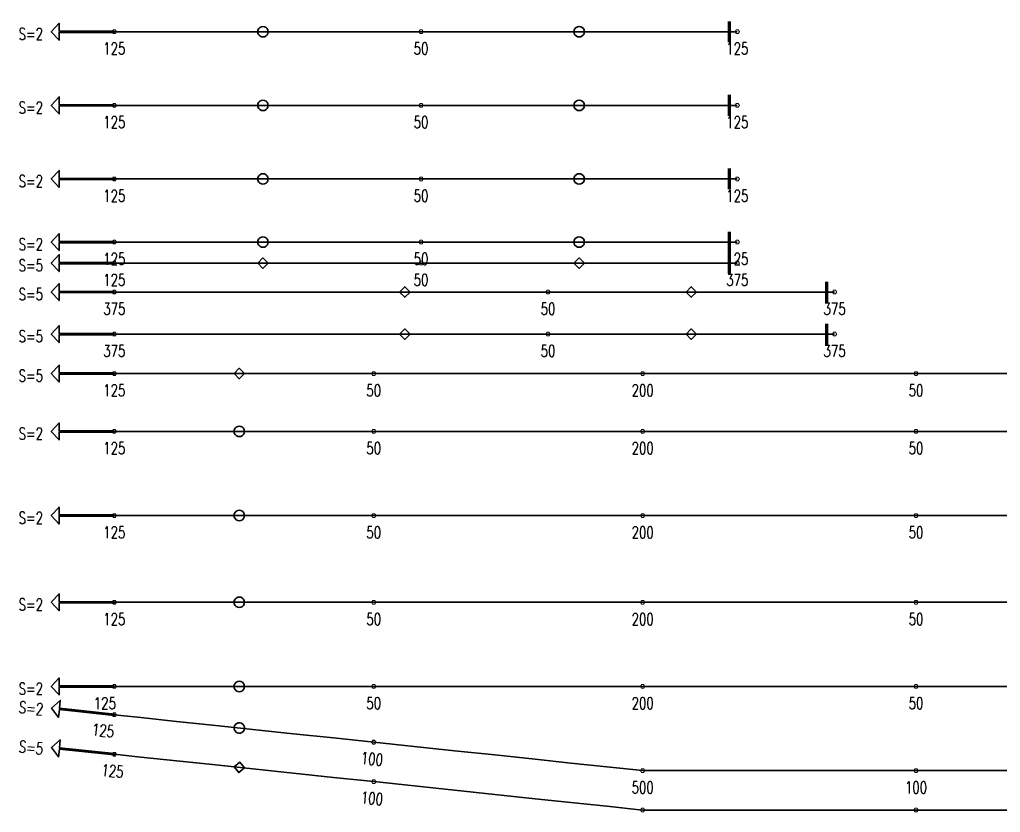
# Model space of a CAD drawing. Header units: millimetres. Extents: x 118516 to 587758, y -25561 to 50684.
# Drawn here: x 380799 to 399454, y 8855 to 23930 of the extents above; entities that cross this region are included whole.
import ezdxf

# ---------------------------------------------------------------- set-up
doc = ezdxf.new("R2010")
doc.units = ezdxf.units.MM
doc.layers.add('Current plane_Column', color=7, linetype='Continuous', true_color=0x4b00ff)
doc.layers.add('NDC_S-TENDON', color=6, linetype='Continuous', lineweight=35)
doc.layers.add('NDC_S_ANNO', color=7, linetype='Continuous', lineweight=20)
doc.styles.add('NDC_ANNO', font='', dxfattribs={"width": 0.8})
doc.styles.get('NDC_ANNO').set_extended_font_data('Dotum')

# ---------------------------------------------------------------- blocks, each defined once
blk = doc.blocks.new('HTB TDX')
at = {"layer": 'NDC_S-TENDON', "linetype": 'Continuous'}
for points, elevation in [([(11700, 14000, 60, 60, 0), (11700, 14400, 60, 60, 0)], 3624), ([(11700, 12600, 60, 60, 0), (11700, 13000, 60, 60, 0)], 3616), ([(11700, 11200, 60, 60, 0), (11700, 11600, 60, 60, 0)], 3575), ([(11700, 10000, 60, 60, 0), (11700, 10400, 60, 60, 0)], 3575), ([(11700, 9600, 60, 60, 0), (11700, 10000, 60, 60, 0)], 3575), ([(13550, 9050, 60, 60, 0), (13550, 9450, 60, 60, 0)], 3575), ([(13550, 8250, 60, 60, 0), (13550, 8650, 60, 60, 0)], 3575)]:
    blk.add_lwpolyline(points, format="xyseb", dxfattribs=dict(at, elevation=elevation))
for points, elevation in [([(0, 14212), (-1050, 14212), (-1050, 14362), (-1200, 14200), (-1050, 14038), (-1050, 14188), (0, 14188)], 3624), ([(2727, 14200), (2732, 14169), (2747, 14141), (2769, 14119), (2797, 14105), (2827, 14100), (2858, 14105), (2886, 14119), (2908, 14141), (2923, 14169), (2927, 14200), (2923, 14231), (2908, 14259), (2886, 14281), (2858, 14295), (2827, 14300), (2797, 14295), (2769, 14281), (2747, 14259), (2732, 14231), (2727, 14200)], 3582), ([(8742, 14200), (8747, 14169), (8762, 14141), (8784, 14119), (8812, 14105), (8842, 14100), (8873, 14105), (8901, 14119), (8923, 14141), (8938, 14169), (8942, 14200), (8938, 14231), (8923, 14259), (8901, 14281), (8873, 14295), (8842, 14300), (8812, 14295), (8784, 14281), (8762, 14259), (8747, 14231), (8742, 14200)], 3582), ([(0, 12812), (-1050, 12812), (-1050, 12962), (-1200, 12800), (-1050, 12638), (-1050, 12788), (0, 12788)], 3616), ([(2727, 12800), (2732, 12769), (2747, 12741), (2769, 12719), (2797, 12705), (2827, 12700), (2858, 12705), (2886, 12719), (2908, 12741), (2923, 12769), (2927, 12800), (2923, 12831), (2908, 12859), (2886, 12881), (2858, 12895), (2827, 12900), (2797, 12895), (2769, 12881), (2747, 12859), (2732, 12831), (2727, 12800)], 3573), ([(8742, 12800), (8747, 12769), (8762, 12741), (8784, 12719), (8812, 12705), (8842, 12700), (8873, 12705), (8901, 12719), (8923, 12741), (8938, 12769), (8942, 12800), (8938, 12831), (8923, 12859), (8901, 12881), (8873, 12895), (8842, 12900), (8812, 12895), (8784, 12881), (8762, 12859), (8747, 12831), (8742, 12800)], 3573), ([(0, 11412), (-1050, 11412), (-1050, 11562), (-1200, 11400), (-1050, 11238), (-1050, 11388), (0, 11388)], 3575), ([(2727, 11400), (2732, 11369), (2747, 11341), (2769, 11319), (2797, 11305), (2827, 11300), (2858, 11305), (2886, 11319), (2908, 11341), (2923, 11369), (2927, 11400), (2923, 11431), (2908, 11459), (2886, 11481), (2858, 11495), (2827, 11500), (2797, 11495), (2769, 11481), (2747, 11459), (2732, 11431), (2727, 11400)], 3532), ([(8742, 11400), (8747, 11369), (8762, 11341), (8784, 11319), (8812, 11305), (8842, 11300), (8873, 11305), (8901, 11319), (8923, 11341), (8938, 11369), (8942, 11400), (8938, 11431), (8923, 11459), (8901, 11481), (8873, 11495), (8842, 11500), (8812, 11495), (8784, 11481), (8762, 11459), (8747, 11431), (8742, 11400)], 3532), ([(0, 10212), (-1050, 10212), (-1050, 10362), (-1200, 10200), (-1050, 10038), (-1050, 10188), (0, 10188)], 3575), ([(2727, 10200), (2732, 10169), (2747, 10141), (2769, 10119), (2797, 10105), (2827, 10100), (2858, 10105), (2886, 10119), (2908, 10141), (2923, 10169), (2927, 10200), (2923, 10231), (2908, 10259), (2886, 10281), (2858, 10295), (2827, 10300), (2797, 10295), (2769, 10281), (2747, 10259), (2732, 10231), (2727, 10200)], 3388), ([(8742, 10200), (8747, 10169), (8762, 10141), (8784, 10119), (8812, 10105), (8842, 10100), (8873, 10105), (8901, 10119), (8923, 10141), (8938, 10169), (8942, 10200), (8938, 10231), (8923, 10259), (8901, 10281), (8873, 10295), (8842, 10300), (8812, 10295), (8784, 10281), (8762, 10259), (8747, 10231), (8742, 10200)], 3388), ([(0, 9812), (-1050, 9812), (-1050, 9962), (-1200, 9800), (-1050, 9638), (-1050, 9788), (0, 9788)], 3575), ([(2727, 9800), (2827, 9700), (2927, 9800), (2827, 9900), (2727, 9800)], 3388), ([(8742, 9800), (8842, 9700), (8942, 9800), (8842, 9900), (8742, 9800)], 3388), ([(0, 9262), (-1050, 9262), (-1050, 9412), (-1200, 9250), (-1050, 9088), (-1050, 9238), (0, 9238)], 3575), ([(5425, 9250), (5525, 9150), (5625, 9250), (5525, 9350), (5425, 9250)], 3388), ([(10875, 9250), (10975, 9150), (11075, 9250), (10975, 9350), (10875, 9250)], 3388), ([(0, 8462), (-1050, 8462), (-1050, 8612), (-1200, 8450), (-1050, 8288), (-1050, 8438), (0, 8438)], 3575), ([(5425, 8450), (5525, 8350), (5625, 8450), (5525, 8550), (5425, 8450)], 3388), ([(10875, 8450), (10975, 8350), (11075, 8450), (10975, 8550), (10875, 8450)], 3388), ([(0, 7712), (-1050, 7712), (-1050, 7862), (-1200, 7700), (-1050, 7538), (-1050, 7688), (0, 7688)], 3575), ([(2277, 7700), (2377, 7600), (2477, 7700), (2377, 7800), (2277, 7700)], 3532), ([(0, 6612), (-1050, 6612), (-1050, 6762), (-1200, 6600), (-1050, 6438), (-1050, 6588), (0, 6588)], 3575), ([(2277, 6600), (2282, 6569), (2297, 6541), (2319, 6519), (2347, 6505), (2377, 6500), (2408, 6505), (2436, 6519), (2458, 6541), (2473, 6569), (2477, 6600), (2473, 6631), (2458, 6659), (2436, 6681), (2408, 6695), (2377, 6700), (2347, 6695), (2319, 6681), (2297, 6659), (2282, 6631), (2277, 6600)], 3532), ([(0, 5012), (-1050, 5012), (-1050, 5162), (-1200, 5000), (-1050, 4838), (-1050, 4988), (0, 4988)], 3575), ([(2277, 5000), (2282, 4969), (2297, 4941), (2319, 4919), (2347, 4905), (2377, 4900), (2408, 4905), (2436, 4919), (2458, 4941), (2473, 4969), (2477, 5000), (2473, 5031), (2458, 5059), (2436, 5081), (2408, 5095), (2377, 5100), (2347, 5095), (2319, 5081), (2297, 5059), (2282, 5031), (2277, 5000)], 3532), ([(0, 3362), (-1050, 3362), (-1050, 3512), (-1200, 3350), (-1050, 3188), (-1050, 3338), (0, 3338)], 3575), ([(2277, 3350), (2282, 3319), (2297, 3291), (2319, 3269), (2347, 3255), (2377, 3250), (2408, 3255), (2436, 3269), (2458, 3291), (2473, 3319), (2477, 3350), (2473, 3381), (2458, 3409), (2436, 3431), (2408, 3445), (2377, 3450), (2347, 3445), (2319, 3431), (2297, 3409), (2282, 3381), (2277, 3350)], 3532), ([(0, 1762), (-1050, 1762), (-1050, 1912), (-1200, 1750), (-1050, 1588), (-1050, 1738), (0, 1738)], 3575), ([(2277, 1750), (2282, 1719), (2297, 1691), (2319, 1669), (2347, 1655), (2377, 1650), (2408, 1655), (2436, 1669), (2458, 1691), (2473, 1719), (2477, 1750), (2473, 1781), (2458, 1809), (2436, 1831), (2408, 1845), (2377, 1850), (2347, 1845), (2319, 1831), (2297, 1809), (2282, 1781), (2277, 1750)], 3532), ([(1, 1223), (-1043, 1334), (-1027, 1483), (-1193, 1337), (-1061, 1160), (-1045, 1310), (-1, 1199)], 3575), ([(2278, 971), (2280, 940), (2291, 910), (2311, 886), (2337, 869), (2367, 861), (2398, 862), (2427, 874), (2452, 893), (2469, 920), (2477, 950), (2475, 981), (2464, 1010), (2444, 1035), (2418, 1052), (2388, 1060), (2357, 1058), (2328, 1047), (2303, 1027), (2286, 1001), (2278, 971)], 3359), ([(1, 473), (-1043, 584), (-1027, 733), (-1193, 587), (-1061, 410), (-1045, 560), (-1, 449)], 3575), ([(2278, 221), (2367, 111), (2477, 200), (2388, 310), (2278, 221)], 3359)]:
    blk.add_lwpolyline(points, close=True, dxfattribs=dict(at, elevation=elevation))
for points, elevation in [([(40, 14200, 20, 20, 0), (20, 14235, 20, 20, 0), (-20, 14235, 20, 20, 0), (-40, 14200, 20, 20, 0), (-20, 14165, 20, 20, 0), (20, 14165, 20, 20, 0)], 3624), ([(40, 14200, 20, 20, 0), (20, 14235, 20, 20, 0), (-20, 14235, 20, 20, 0), (-40, 14200, 20, 20, 0), (-20, 14165, 20, 20, 0), (20, 14165, 20, 20, 0)], 3624), ([(5875, 14200, 20, 20, 0), (5855, 14235, 20, 20, 0), (5815, 14235, 20, 20, 0), (5795, 14200, 20, 20, 0), (5815, 14165, 20, 20, 0), (5855, 14165, 20, 20, 0)], 3549), ([(5875, 14200, 20, 20, 0), (5855, 14235, 20, 20, 0), (5815, 14235, 20, 20, 0), (5795, 14200, 20, 20, 0), (5815, 14165, 20, 20, 0), (5855, 14165, 20, 20, 0)], 3549), ([(11890, 14200, 20, 20, 0), (11870, 14235, 20, 20, 0), (11830, 14235, 20, 20, 0), (11810, 14200, 20, 20, 0), (11830, 14165, 20, 20, 0), (11870, 14165, 20, 20, 0)], 3624), ([(11890, 14200, 20, 20, 0), (11870, 14235, 20, 20, 0), (11830, 14235, 20, 20, 0), (11810, 14200, 20, 20, 0), (11830, 14165, 20, 20, 0), (11870, 14165, 20, 20, 0)], 3624), ([(40, 12800, 20, 20, 0), (20, 12835, 20, 20, 0), (-20, 12835, 20, 20, 0), (-40, 12800, 20, 20, 0), (-20, 12765, 20, 20, 0), (20, 12765, 20, 20, 0)], 3616), ([(40, 12800, 20, 20, 0), (20, 12835, 20, 20, 0), (-20, 12835, 20, 20, 0), (-40, 12800, 20, 20, 0), (-20, 12765, 20, 20, 0), (20, 12765, 20, 20, 0)], 3616), ([(5875, 12800, 20, 20, 0), (5855, 12835, 20, 20, 0), (5815, 12835, 20, 20, 0), (5795, 12800, 20, 20, 0), (5815, 12765, 20, 20, 0), (5855, 12765, 20, 20, 0)], 3541), ([(5875, 12800, 20, 20, 0), (5855, 12835, 20, 20, 0), (5815, 12835, 20, 20, 0), (5795, 12800, 20, 20, 0), (5815, 12765, 20, 20, 0), (5855, 12765, 20, 20, 0)], 3541), ([(11890, 12800, 20, 20, 0), (11870, 12835, 20, 20, 0), (11830, 12835, 20, 20, 0), (11810, 12800, 20, 20, 0), (11830, 12765, 20, 20, 0), (11870, 12765, 20, 20, 0)], 3616), ([(11890, 12800, 20, 20, 0), (11870, 12835, 20, 20, 0), (11830, 12835, 20, 20, 0), (11810, 12800, 20, 20, 0), (11830, 12765, 20, 20, 0), (11870, 12765, 20, 20, 0)], 3616), ([(40, 11400, 20, 20, 0), (20, 11435, 20, 20, 0), (-20, 11435, 20, 20, 0), (-40, 11400, 20, 20, 0), (-20, 11365, 20, 20, 0), (20, 11365, 20, 20, 0)], 3575), ([(40, 11400, 20, 20, 0), (20, 11435, 20, 20, 0), (-20, 11435, 20, 20, 0), (-40, 11400, 20, 20, 0), (-20, 11365, 20, 20, 0), (20, 11365, 20, 20, 0)], 3575), ([(5875, 11400, 20, 20, 0), (5855, 11435, 20, 20, 0), (5815, 11435, 20, 20, 0), (5795, 11400, 20, 20, 0), (5815, 11365, 20, 20, 0), (5855, 11365, 20, 20, 0)], 3500), ([(5875, 11400, 20, 20, 0), (5855, 11435, 20, 20, 0), (5815, 11435, 20, 20, 0), (5795, 11400, 20, 20, 0), (5815, 11365, 20, 20, 0), (5855, 11365, 20, 20, 0)], 3500), ([(11890, 11400, 20, 20, 0), (11870, 11435, 20, 20, 0), (11830, 11435, 20, 20, 0), (11810, 11400, 20, 20, 0), (11830, 11365, 20, 20, 0), (11870, 11365, 20, 20, 0)], 3575), ([(11890, 11400, 20, 20, 0), (11870, 11435, 20, 20, 0), (11830, 11435, 20, 20, 0), (11810, 11400, 20, 20, 0), (11830, 11365, 20, 20, 0), (11870, 11365, 20, 20, 0)], 3575), ([(40, 10200, 20, 20, 0), (20, 10235, 20, 20, 0), (-20, 10235, 20, 20, 0), (-40, 10200, 20, 20, 0), (-20, 10165, 20, 20, 0), (20, 10165, 20, 20, 0)], 3575), ([(40, 10200, 20, 20, 0), (20, 10235, 20, 20, 0), (-20, 10235, 20, 20, 0), (-40, 10200, 20, 20, 0), (-20, 10165, 20, 20, 0), (20, 10165, 20, 20, 0)], 3575), ([(5875, 10200, 20, 20, 0), (5855, 10235, 20, 20, 0), (5815, 10235, 20, 20, 0), (5795, 10200, 20, 20, 0), (5815, 10165, 20, 20, 0), (5855, 10165, 20, 20, 0)], 3250), ([(5875, 10200, 20, 20, 0), (5855, 10235, 20, 20, 0), (5815, 10235, 20, 20, 0), (5795, 10200, 20, 20, 0), (5815, 10165, 20, 20, 0), (5855, 10165, 20, 20, 0)], 3250), ([(11890, 10200, 20, 20, 0), (11870, 10235, 20, 20, 0), (11830, 10235, 20, 20, 0), (11810, 10200, 20, 20, 0), (11830, 10165, 20, 20, 0), (11870, 10165, 20, 20, 0)], 3575), ([(11890, 10200, 20, 20, 0), (11870, 10235, 20, 20, 0), (11830, 10235, 20, 20, 0), (11810, 10200, 20, 20, 0), (11830, 10165, 20, 20, 0), (11870, 10165, 20, 20, 0)], 3575), ([(40, 9800, 20, 20, 0), (20, 9835, 20, 20, 0), (-20, 9835, 20, 20, 0), (-40, 9800, 20, 20, 0), (-20, 9765, 20, 20, 0), (20, 9765, 20, 20, 0)], 3575), ([(40, 9800, 20, 20, 0), (20, 9835, 20, 20, 0), (-20, 9835, 20, 20, 0), (-40, 9800, 20, 20, 0), (-20, 9765, 20, 20, 0), (20, 9765, 20, 20, 0)], 3575), ([(5875, 9800, 20, 20, 0), (5855, 9835, 20, 20, 0), (5815, 9835, 20, 20, 0), (5795, 9800, 20, 20, 0), (5815, 9765, 20, 20, 0), (5855, 9765, 20, 20, 0)], 3250), ([(5875, 9800, 20, 20, 0), (5855, 9835, 20, 20, 0), (5815, 9835, 20, 20, 0), (5795, 9800, 20, 20, 0), (5815, 9765, 20, 20, 0), (5855, 9765, 20, 20, 0)], 3250), ([(11890, 9800, 20, 20, 0), (11870, 9835, 20, 20, 0), (11830, 9835, 20, 20, 0), (11810, 9800, 20, 20, 0), (11830, 9765, 20, 20, 0), (11870, 9765, 20, 20, 0)], 3575), ([(11890, 9800, 20, 20, 0), (11870, 9835, 20, 20, 0), (11830, 9835, 20, 20, 0), (11810, 9800, 20, 20, 0), (11830, 9765, 20, 20, 0), (11870, 9765, 20, 20, 0)], 3575), ([(40, 9250, 20, 20, 0), (20, 9285, 20, 20, 0), (-20, 9285, 20, 20, 0), (-40, 9250, 20, 20, 0), (-20, 9215, 20, 20, 0), (20, 9215, 20, 20, 0)], 3575), ([(40, 9250, 20, 20, 0), (20, 9285, 20, 20, 0), (-20, 9285, 20, 20, 0), (-40, 9250, 20, 20, 0), (-20, 9215, 20, 20, 0), (20, 9215, 20, 20, 0)], 3575), ([(8290, 9250, 20, 20, 0), (8270, 9285, 20, 20, 0), (8230, 9285, 20, 20, 0), (8210, 9250, 20, 20, 0), (8230, 9215, 20, 20, 0), (8270, 9215, 20, 20, 0)], 3250), ([(8290, 9250, 20, 20, 0), (8270, 9285, 20, 20, 0), (8230, 9285, 20, 20, 0), (8210, 9250, 20, 20, 0), (8230, 9215, 20, 20, 0), (8270, 9215, 20, 20, 0)], 3250), ([(13740, 9250, 20, 20, 0), (13720, 9285, 20, 20, 0), (13680, 9285, 20, 20, 0), (13660, 9250, 20, 20, 0), (13680, 9215, 20, 20, 0), (13720, 9215, 20, 20, 0)], 3575), ([(13740, 9250, 20, 20, 0), (13720, 9285, 20, 20, 0), (13680, 9285, 20, 20, 0), (13660, 9250, 20, 20, 0), (13680, 9215, 20, 20, 0), (13720, 9215, 20, 20, 0)], 3575), ([(40, 8450, 20, 20, 0), (20, 8485, 20, 20, 0), (-20, 8485, 20, 20, 0), (-40, 8450, 20, 20, 0), (-20, 8415, 20, 20, 0), (20, 8415, 20, 20, 0)], 3575), ([(40, 8450, 20, 20, 0), (20, 8485, 20, 20, 0), (-20, 8485, 20, 20, 0), (-40, 8450, 20, 20, 0), (-20, 8415, 20, 20, 0), (20, 8415, 20, 20, 0)], 3575), ([(8290, 8450, 20, 20, 0), (8270, 8485, 20, 20, 0), (8230, 8485, 20, 20, 0), (8210, 8450, 20, 20, 0), (8230, 8415, 20, 20, 0), (8270, 8415, 20, 20, 0)], 3250), ([(8290, 8450, 20, 20, 0), (8270, 8485, 20, 20, 0), (8230, 8485, 20, 20, 0), (8210, 8450, 20, 20, 0), (8230, 8415, 20, 20, 0), (8270, 8415, 20, 20, 0)], 3250), ([(13740, 8450, 20, 20, 0), (13720, 8485, 20, 20, 0), (13680, 8485, 20, 20, 0), (13660, 8450, 20, 20, 0), (13680, 8415, 20, 20, 0), (13720, 8415, 20, 20, 0)], 3575), ([(13740, 8450, 20, 20, 0), (13720, 8485, 20, 20, 0), (13680, 8485, 20, 20, 0), (13660, 8450, 20, 20, 0), (13680, 8415, 20, 20, 0), (13720, 8415, 20, 20, 0)], 3575), ([(40, 7700, 20, 20, 0), (20, 7735, 20, 20, 0), (-20, 7735, 20, 20, 0), (-40, 7700, 20, 20, 0), (-20, 7665, 20, 20, 0), (20, 7665, 20, 20, 0)], 3575), ([(40, 7700, 20, 20, 0), (20, 7735, 20, 20, 0), (-20, 7735, 20, 20, 0), (-40, 7700, 20, 20, 0), (-20, 7665, 20, 20, 0), (20, 7665, 20, 20, 0)], 3575), ([(4975, 7700, 20, 20, 0), (4955, 7735, 20, 20, 0), (4915, 7735, 20, 20, 0), (4895, 7700, 20, 20, 0), (4915, 7665, 20, 20, 0), (4955, 7665, 20, 20, 0)], 3500), ([(4975, 7700, 20, 20, 0), (4955, 7735, 20, 20, 0), (4915, 7735, 20, 20, 0), (4895, 7700, 20, 20, 0), (4915, 7665, 20, 20, 0), (4955, 7665, 20, 20, 0)], 3500), ([(10090, 7700, 20, 20, 0), (10070, 7735, 20, 20, 0), (10030, 7735, 20, 20, 0), (10010, 7700, 20, 20, 0), (10030, 7665, 20, 20, 0), (10070, 7665, 20, 20, 0)], 3650), ([(10090, 7700, 20, 20, 0), (10070, 7735, 20, 20, 0), (10030, 7735, 20, 20, 0), (10010, 7700, 20, 20, 0), (10030, 7665, 20, 20, 0), (10070, 7665, 20, 20, 0)], 3650), ([(10090, 7700, 20, 20, 0), (10070, 7735, 20, 20, 0), (10030, 7735, 20, 20, 0), (10010, 7700, 20, 20, 0), (10030, 7665, 20, 20, 0), (10070, 7665, 20, 20, 0)], 3650), ([(10090, 7700, 20, 20, 0), (10070, 7735, 20, 20, 0), (10030, 7735, 20, 20, 0), (10010, 7700, 20, 20, 0), (10030, 7665, 20, 20, 0), (10070, 7665, 20, 20, 0)], 3650), ([(15290, 7700, 20, 20, 0), (15270, 7735, 20, 20, 0), (15230, 7735, 20, 20, 0), (15210, 7700, 20, 20, 0), (15230, 7665, 20, 20, 0), (15270, 7665, 20, 20, 0)], 3500), ([(15290, 7700, 20, 20, 0), (15270, 7735, 20, 20, 0), (15230, 7735, 20, 20, 0), (15210, 7700, 20, 20, 0), (15230, 7665, 20, 20, 0), (15270, 7665, 20, 20, 0)], 3500), ([(40, 6600, 20, 20, 0), (20, 6635, 20, 20, 0), (-20, 6635, 20, 20, 0), (-40, 6600, 20, 20, 0), (-20, 6565, 20, 20, 0), (20, 6565, 20, 20, 0)], 3575), ([(40, 6600, 20, 20, 0), (20, 6635, 20, 20, 0), (-20, 6635, 20, 20, 0), (-40, 6600, 20, 20, 0), (-20, 6565, 20, 20, 0), (20, 6565, 20, 20, 0)], 3575), ([(4975, 6600, 20, 20, 0), (4955, 6635, 20, 20, 0), (4915, 6635, 20, 20, 0), (4895, 6600, 20, 20, 0), (4915, 6565, 20, 20, 0), (4955, 6565, 20, 20, 0)], 3500), ([(4975, 6600, 20, 20, 0), (4955, 6635, 20, 20, 0), (4915, 6635, 20, 20, 0), (4895, 6600, 20, 20, 0), (4915, 6565, 20, 20, 0), (4955, 6565, 20, 20, 0)], 3500), ([(10090, 6600, 20, 20, 0), (10070, 6635, 20, 20, 0), (10030, 6635, 20, 20, 0), (10010, 6600, 20, 20, 0), (10030, 6565, 20, 20, 0), (10070, 6565, 20, 20, 0)], 3650), ([(10090, 6600, 20, 20, 0), (10070, 6635, 20, 20, 0), (10030, 6635, 20, 20, 0), (10010, 6600, 20, 20, 0), (10030, 6565, 20, 20, 0), (10070, 6565, 20, 20, 0)], 3650), ([(10090, 6600, 20, 20, 0), (10070, 6635, 20, 20, 0), (10030, 6635, 20, 20, 0), (10010, 6600, 20, 20, 0), (10030, 6565, 20, 20, 0), (10070, 6565, 20, 20, 0)], 3650), ([(10090, 6600, 20, 20, 0), (10070, 6635, 20, 20, 0), (10030, 6635, 20, 20, 0), (10010, 6600, 20, 20, 0), (10030, 6565, 20, 20, 0), (10070, 6565, 20, 20, 0)], 3650), ([(15290, 6600, 20, 20, 0), (15270, 6635, 20, 20, 0), (15230, 6635, 20, 20, 0), (15210, 6600, 20, 20, 0), (15230, 6565, 20, 20, 0), (15270, 6565, 20, 20, 0)], 3500), ([(15290, 6600, 20, 20, 0), (15270, 6635, 20, 20, 0), (15230, 6635, 20, 20, 0), (15210, 6600, 20, 20, 0), (15230, 6565, 20, 20, 0), (15270, 6565, 20, 20, 0)], 3500), ([(40, 5000, 20, 20, 0), (20, 5035, 20, 20, 0), (-20, 5035, 20, 20, 0), (-40, 5000, 20, 20, 0), (-20, 4965, 20, 20, 0), (20, 4965, 20, 20, 0)], 3575), ([(40, 5000, 20, 20, 0), (20, 5035, 20, 20, 0), (-20, 5035, 20, 20, 0), (-40, 5000, 20, 20, 0), (-20, 4965, 20, 20, 0), (20, 4965, 20, 20, 0)], 3575), ([(4975, 5000, 20, 20, 0), (4955, 5035, 20, 20, 0), (4915, 5035, 20, 20, 0), (4895, 5000, 20, 20, 0), (4915, 4965, 20, 20, 0), (4955, 4965, 20, 20, 0)], 3500), ([(4975, 5000, 20, 20, 0), (4955, 5035, 20, 20, 0), (4915, 5035, 20, 20, 0), (4895, 5000, 20, 20, 0), (4915, 4965, 20, 20, 0), (4955, 4965, 20, 20, 0)], 3500), ([(10090, 5000, 20, 20, 0), (10070, 5035, 20, 20, 0), (10030, 5035, 20, 20, 0), (10010, 5000, 20, 20, 0), (10030, 4965, 20, 20, 0), (10070, 4965, 20, 20, 0)], 3650), ([(10090, 5000, 20, 20, 0), (10070, 5035, 20, 20, 0), (10030, 5035, 20, 20, 0), (10010, 5000, 20, 20, 0), (10030, 4965, 20, 20, 0), (10070, 4965, 20, 20, 0)], 3650), ([(10090, 5000, 20, 20, 0), (10070, 5035, 20, 20, 0), (10030, 5035, 20, 20, 0), (10010, 5000, 20, 20, 0), (10030, 4965, 20, 20, 0), (10070, 4965, 20, 20, 0)], 3650), ([(10090, 5000, 20, 20, 0), (10070, 5035, 20, 20, 0), (10030, 5035, 20, 20, 0), (10010, 5000, 20, 20, 0), (10030, 4965, 20, 20, 0), (10070, 4965, 20, 20, 0)], 3650), ([(15290, 5000, 20, 20, 0), (15270, 5035, 20, 20, 0), (15230, 5035, 20, 20, 0), (15210, 5000, 20, 20, 0), (15230, 4965, 20, 20, 0), (15270, 4965, 20, 20, 0)], 3500), ([(15290, 5000, 20, 20, 0), (15270, 5035, 20, 20, 0), (15230, 5035, 20, 20, 0), (15210, 5000, 20, 20, 0), (15230, 4965, 20, 20, 0), (15270, 4965, 20, 20, 0)], 3500), ([(40, 3350, 20, 20, 0), (20, 3385, 20, 20, 0), (-20, 3385, 20, 20, 0), (-40, 3350, 20, 20, 0), (-20, 3315, 20, 20, 0), (20, 3315, 20, 20, 0)], 3575), ([(40, 3350, 20, 20, 0), (20, 3385, 20, 20, 0), (-20, 3385, 20, 20, 0), (-40, 3350, 20, 20, 0), (-20, 3315, 20, 20, 0), (20, 3315, 20, 20, 0)], 3575), ([(4975, 3350, 20, 20, 0), (4955, 3385, 20, 20, 0), (4915, 3385, 20, 20, 0), (4895, 3350, 20, 20, 0), (4915, 3315, 20, 20, 0), (4955, 3315, 20, 20, 0)], 3500), ([(4975, 3350, 20, 20, 0), (4955, 3385, 20, 20, 0), (4915, 3385, 20, 20, 0), (4895, 3350, 20, 20, 0), (4915, 3315, 20, 20, 0), (4955, 3315, 20, 20, 0)], 3500), ([(10090, 3350, 20, 20, 0), (10070, 3385, 20, 20, 0), (10030, 3385, 20, 20, 0), (10010, 3350, 20, 20, 0), (10030, 3315, 20, 20, 0), (10070, 3315, 20, 20, 0)], 3650), ([(10090, 3350, 20, 20, 0), (10070, 3385, 20, 20, 0), (10030, 3385, 20, 20, 0), (10010, 3350, 20, 20, 0), (10030, 3315, 20, 20, 0), (10070, 3315, 20, 20, 0)], 3650), ([(10090, 3350, 20, 20, 0), (10070, 3385, 20, 20, 0), (10030, 3385, 20, 20, 0), (10010, 3350, 20, 20, 0), (10030, 3315, 20, 20, 0), (10070, 3315, 20, 20, 0)], 3650), ([(10090, 3350, 20, 20, 0), (10070, 3385, 20, 20, 0), (10030, 3385, 20, 20, 0), (10010, 3350, 20, 20, 0), (10030, 3315, 20, 20, 0), (10070, 3315, 20, 20, 0)], 3650), ([(15290, 3350, 20, 20, 0), (15270, 3385, 20, 20, 0), (15230, 3385, 20, 20, 0), (15210, 3350, 20, 20, 0), (15230, 3315, 20, 20, 0), (15270, 3315, 20, 20, 0)], 3500), ([(15290, 3350, 20, 20, 0), (15270, 3385, 20, 20, 0), (15230, 3385, 20, 20, 0), (15210, 3350, 20, 20, 0), (15230, 3315, 20, 20, 0), (15270, 3315, 20, 20, 0)], 3500), ([(40, 1750, 20, 20, 0), (20, 1785, 20, 20, 0), (-20, 1785, 20, 20, 0), (-40, 1750, 20, 20, 0), (-20, 1715, 20, 20, 0), (20, 1715, 20, 20, 0)], 3575), ([(40, 1750, 20, 20, 0), (20, 1785, 20, 20, 0), (-20, 1785, 20, 20, 0), (-40, 1750, 20, 20, 0), (-20, 1715, 20, 20, 0), (20, 1715, 20, 20, 0)], 3575), ([(4975, 1750, 20, 20, 0), (4955, 1785, 20, 20, 0), (4915, 1785, 20, 20, 0), (4895, 1750, 20, 20, 0), (4915, 1715, 20, 20, 0), (4955, 1715, 20, 20, 0)], 3500), ([(4975, 1750, 20, 20, 0), (4955, 1785, 20, 20, 0), (4915, 1785, 20, 20, 0), (4895, 1750, 20, 20, 0), (4915, 1715, 20, 20, 0), (4955, 1715, 20, 20, 0)], 3500), ([(10090, 1750, 20, 20, 0), (10070, 1785, 20, 20, 0), (10030, 1785, 20, 20, 0), (10010, 1750, 20, 20, 0), (10030, 1715, 20, 20, 0), (10070, 1715, 20, 20, 0)], 3650), ([(10090, 1750, 20, 20, 0), (10070, 1785, 20, 20, 0), (10030, 1785, 20, 20, 0), (10010, 1750, 20, 20, 0), (10030, 1715, 20, 20, 0), (10070, 1715, 20, 20, 0)], 3650), ([(10090, 1750, 20, 20, 0), (10070, 1785, 20, 20, 0), (10030, 1785, 20, 20, 0), (10010, 1750, 20, 20, 0), (10030, 1715, 20, 20, 0), (10070, 1715, 20, 20, 0)], 3650), ([(10090, 1750, 20, 20, 0), (10070, 1785, 20, 20, 0), (10030, 1785, 20, 20, 0), (10010, 1750, 20, 20, 0), (10030, 1715, 20, 20, 0), (10070, 1715, 20, 20, 0)], 3650), ([(15290, 1750, 20, 20, 0), (15270, 1785, 20, 20, 0), (15230, 1785, 20, 20, 0), (15210, 1750, 20, 20, 0), (15230, 1715, 20, 20, 0), (15270, 1715, 20, 20, 0)], 3500), ([(15290, 1750, 20, 20, 0), (15270, 1785, 20, 20, 0), (15230, 1785, 20, 20, 0), (15210, 1750, 20, 20, 0), (15230, 1715, 20, 20, 0), (15270, 1715, 20, 20, 0)], 3500), ([(40, 1211, 20, 20, 0), (20, 1246, 20, 20, 0), (-20, 1246, 20, 20, 0), (-40, 1211, 20, 20, 0), (-20, 1177, 20, 20, 0), (20, 1177, 20, 20, 0)], 3575), ([(40, 1211, 20, 20, 0), (20, 1246, 20, 20, 0), (-20, 1246, 20, 20, 0), (-40, 1211, 20, 20, 0), (-20, 1177, 20, 20, 0), (20, 1177, 20, 20, 0)], 3575), ([(4975, 690, 20, 20, 0), (4955, 725, 20, 20, 0), (4915, 725, 20, 20, 0), (4895, 690, 20, 20, 0), (4915, 656, 20, 20, 0), (4955, 656, 20, 20, 0)], 3200), ([(4975, 690, 20, 20, 0), (4955, 725, 20, 20, 0), (4915, 725, 20, 20, 0), (4895, 690, 20, 20, 0), (4915, 656, 20, 20, 0), (4955, 656, 20, 20, 0)], 3200), ([(40, 461, 20, 20, 0), (20, 496, 20, 20, 0), (-20, 496, 20, 20, 0), (-40, 461, 20, 20, 0), (-20, 427, 20, 20, 0), (20, 427, 20, 20, 0)], 3575), ([(40, 461, 20, 20, 0), (20, 496, 20, 20, 0), (-20, 496, 20, 20, 0), (-40, 461, 20, 20, 0), (-20, 427, 20, 20, 0), (20, 427, 20, 20, 0)], 3575), ([(10090, 150, 20, 20, 0), (10070, 185, 20, 20, 0), (10030, 185, 20, 20, 0), (10010, 150, 20, 20, 0), (10030, 115, 20, 20, 0), (10070, 115, 20, 20, 0)], 3600), ([(10090, 150, 20, 20, 0), (10070, 185, 20, 20, 0), (10030, 185, 20, 20, 0), (10010, 150, 20, 20, 0), (10030, 115, 20, 20, 0), (10070, 115, 20, 20, 0)], 3600), ([(10090, 150, 20, 20, 0), (10070, 185, 20, 20, 0), (10030, 185, 20, 20, 0), (10010, 150, 20, 20, 0), (10030, 115, 20, 20, 0), (10070, 115, 20, 20, 0)], 3600), ([(10090, 150, 20, 20, 0), (10070, 185, 20, 20, 0), (10030, 185, 20, 20, 0), (10010, 150, 20, 20, 0), (10030, 115, 20, 20, 0), (10070, 115, 20, 20, 0)], 3600), ([(15290, 150, 20, 20, 0), (15270, 185, 20, 20, 0), (15230, 185, 20, 20, 0), (15210, 150, 20, 20, 0), (15230, 115, 20, 20, 0), (15270, 115, 20, 20, 0)], 3200), ([(15290, 150, 20, 20, 0), (15270, 185, 20, 20, 0), (15230, 185, 20, 20, 0), (15210, 150, 20, 20, 0), (15230, 115, 20, 20, 0), (15270, 115, 20, 20, 0)], 3200), ([(4975, -60, 20, 20, 0), (4955, -25, 20, 20, 0), (4915, -25, 20, 20, 0), (4895, -60, 20, 20, 0), (4915, -94, 20, 20, 0), (4955, -94, 20, 20, 0)], 3200), ([(4975, -60, 20, 20, 0), (4955, -25, 20, 20, 0), (4915, -25, 20, 20, 0), (4895, -60, 20, 20, 0), (4915, -94, 20, 20, 0), (4955, -94, 20, 20, 0)], 3200), ([(10090, -600, 20, 20, 0), (10070, -565, 20, 20, 0), (10030, -565, 20, 20, 0), (10010, -600, 20, 20, 0), (10030, -635, 20, 20, 0), (10070, -635, 20, 20, 0)], 3600), ([(10090, -600, 20, 20, 0), (10070, -565, 20, 20, 0), (10030, -565, 20, 20, 0), (10010, -600, 20, 20, 0), (10030, -635, 20, 20, 0), (10070, -635, 20, 20, 0)], 3600), ([(10090, -600, 20, 20, 0), (10070, -565, 20, 20, 0), (10030, -565, 20, 20, 0), (10010, -600, 20, 20, 0), (10030, -635, 20, 20, 0), (10070, -635, 20, 20, 0)], 3600), ([(10090, -600, 20, 20, 0), (10070, -565, 20, 20, 0), (10030, -565, 20, 20, 0), (10010, -600, 20, 20, 0), (10030, -635, 20, 20, 0), (10070, -635, 20, 20, 0)], 3600), ([(15290, -600, 20, 20, 0), (15270, -565, 20, 20, 0), (15230, -565, 20, 20, 0), (15210, -600, 20, 20, 0), (15230, -635, 20, 20, 0), (15270, -635, 20, 20, 0)], 3200), ([(15290, -600, 20, 20, 0), (15270, -565, 20, 20, 0), (15230, -565, 20, 20, 0), (15210, -600, 20, 20, 0), (15230, -635, 20, 20, 0), (15270, -635, 20, 20, 0)], 3200)]:
    blk.add_lwpolyline(points, format="xyseb", close=True, dxfattribs=dict(at, elevation=elevation))
for points in [[(0, 14200, 49), (622, 14200, 3621), (1424, 14200, 3611), (2226, 14200, 3594), (3429, 14200, 3569), (4632, 14200, 3554), (5835, 14200, 3549), (7038, 14200, 3554), (8241, 14200, 3569), (9444, 14200, 3594), (10246, 14200, 3611), (11048, 14200, 3621), (11850, 14200, 3624)], [(0, 12800, 41), (622, 12800, 3612), (1424, 12800, 3602), (2226, 12800, 3586), (3429, 12800, 3561), (4632, 12800, 3546), (5835, 12800, 3541), (7038, 12800, 3546), (8241, 12800, 3561), (9444, 12800, 3586), (10246, 12800, 3602), (11048, 12800, 3612), (11850, 12800, 3616)], [(0, 11400, 0), (622, 11400, 3572), (1424, 11400, 3562), (2226, 11400, 3545), (3128, 11400, 3525), (4030, 11400, 3511), (4933, 11400, 3503), (5835, 11400, 3500), (6737, 11400, 3503), (7639, 11400, 3511), (8542, 11400, 3525), (9444, 11400, 3545), (10246, 11400, 3562), (11048, 11400, 3572), (11850, 11400, 3575)], [(0, 10200, 0), (622, 10200, 3561), (1424, 10200, 3517), (2226, 10200, 3445), (3128, 10200, 3360), (4030, 10200, 3299), (4933, 10200, 3262), (5835, 10200, 3250), (6737, 10200, 3262), (7639, 10200, 3299), (8542, 10200, 3360), (9444, 10200, 3445), (10246, 10200, 3517), (11048, 10200, 3561), (11850, 10200, 3575)], [(0, 9800, 0), (622, 9800, 3561), (1424, 9800, 3517), (2226, 9800, 3445), (3128, 9800, 3360), (4030, 9800, 3299), (4933, 9800, 3262), (5835, 9800, 3250), (6737, 9800, 3262), (7639, 9800, 3299), (8542, 9800, 3360), (9444, 9800, 3445), (10246, 9800, 3517), (11048, 9800, 3561), (11850, 9800, 3575)], [(0, 9250, 0), (3527, 9250, 3561), (4253, 9250, 3517), (4980, 9250, 3445), (5797, 9250, 3360), (6615, 9250, 3299), (7432, 9250, 3262), (8250, 9250, 3250), (9067, 9250, 3262), (9885, 9250, 3299), (10702, 9250, 3360), (11520, 9250, 3445), (12247, 9250, 3517), (12973, 9250, 3561), (13700, 9250, 3575)], [(0, 8450, 0), (3527, 8450, 3561), (4253, 8450, 3517), (4980, 8450, 3445), (5797, 8450, 3360), (6615, 8450, 3299), (7432, 8450, 3262), (8250, 8450, 3250), (9067, 8450, 3262), (9885, 8450, 3299), (10702, 8450, 3360), (11520, 8450, 3445), (12247, 8450, 3517), (12973, 8450, 3561), (13700, 8450, 3575)], [(0, 7700, 0), (502, 7700, 3572), (1184, 7700, 3562), (1866, 7700, 3545), (2889, 7700, 3520), (3912, 7700, 3505), (4935, 7700, 3500), (5958, 7700, 3510), (6981, 7700, 3540), (8004, 7700, 3590), (8686, 7700, 3623), (9368, 7700, 3643), (10050, 7700, 3650)], [(10050, 7700, 3650), (10743, 7700, 3643), (11437, 7700, 3623), (12130, 7700, 3590), (13170, 7700, 3540), (14210, 7700, 3510), (15250, 7700, 3500), (16290, 7700, 3510), (17330, 7700, 3540), (18370, 7700, 3590), (19063, 7700, 3623), (19757, 7700, 3643), (20450, 7700, 3650)], [(0, 6600, 0), (502, 6600, 3572), (1184, 6600, 3562), (1866, 6600, 3545), (2889, 6600, 3520), (3912, 6600, 3505), (4935, 6600, 3500), (5958, 6600, 3510), (6981, 6600, 3540), (8004, 6600, 3590), (8686, 6600, 3623), (9368, 6600, 3643), (10050, 6600, 3650)], [(10050, 6600, 3650), (10743, 6600, 3643), (11437, 6600, 3623), (12130, 6600, 3590), (13170, 6600, 3540), (14210, 6600, 3510), (15250, 6600, 3500), (16290, 6600, 3510), (17330, 6600, 3540), (18370, 6600, 3590), (19063, 6600, 3623), (19757, 6600, 3643), (20450, 6600, 3650)], [(0, 5000, 0), (502, 5000, 3572), (1184, 5000, 3562), (1866, 5000, 3545), (2889, 5000, 3520), (3912, 5000, 3505), (4935, 5000, 3500), (5958, 5000, 3510), (6981, 5000, 3540), (8004, 5000, 3590), (8686, 5000, 3623), (9368, 5000, 3643), (10050, 5000, 3650)], [(10050, 5000, 3650), (10743, 5000, 3643), (11437, 5000, 3623), (12130, 5000, 3590), (13170, 5000, 3540), (14210, 5000, 3510), (15250, 5000, 3500), (16290, 5000, 3510), (17330, 5000, 3540), (18370, 5000, 3590), (19063, 5000, 3623), (19757, 5000, 3643), (20450, 5000, 3650)], [(0, 3350, 0), (502, 3350, 3572), (1184, 3350, 3562), (1866, 3350, 3545), (2889, 3350, 3520), (3912, 3350, 3505), (4935, 3350, 3500), (5958, 3350, 3510), (6981, 3350, 3540), (8004, 3350, 3590), (8686, 3350, 3623), (9368, 3350, 3643), (10050, 3350, 3650)], [(10050, 3350, 3650), (10743, 3350, 3643), (11437, 3350, 3623), (12130, 3350, 3590), (13170, 3350, 3540), (14210, 3350, 3510), (15250, 3350, 3500), (16290, 3350, 3510), (17330, 3350, 3540), (18370, 3350, 3590), (19063, 3350, 3623), (19757, 3350, 3643), (20450, 3350, 3650)], [(0, 1750, 0), (502, 1750, 3572), (1184, 1750, 3562), (1866, 1750, 3545), (2889, 1750, 3520), (3912, 1750, 3505), (4935, 1750, 3500), (5958, 1750, 3510), (6981, 1750, 3540), (8004, 1750, 3590), (8686, 1750, 3623), (9368, 1750, 3643), (10050, 1750, 3650)], [(10050, 1750, 3650), (10743, 1750, 3643), (11437, 1750, 3623), (12130, 1750, 3590), (13170, 1750, 3540), (14210, 1750, 3510), (15250, 1750, 3500), (16290, 1750, 3510), (17330, 1750, 3540), (18370, 1750, 3590), (19063, 1750, 3623), (19757, 1750, 3643), (20450, 1750, 3650)], [(0, 1211, 3571), (502, 1158, 3558), (1184, 1086, 3508), (1866, 1014, 3425), (2633, 933, 3327), (3400, 852, 3256), (4168, 771, 3214), (4935, 690, 3200), (5702, 609, 3215), (6469, 528, 3260), (7237, 447, 3335), (8004, 366, 3440), (8686, 294, 3529), (9368, 222, 3582), (10050, 150, 3600)], [(0, 461, 3571), (502, 408, 3558), (1184, 336, 3508), (1866, 264, 3425), (2633, 183, 3327), (3400, 102, 3256), (4168, 21, 3214), (4935, -60, 3200), (5702, -141, 3215), (6469, -222, 3260), (7237, -303, 3335), (8004, -384, 3440), (8686, -456, 3529), (9368, -528, 3582), (10050, -600, 3600)], [(10050, 150, 3600), (10743, 150, 3582), (11437, 150, 3529), (12130, 150, 3440), (13170, 150, 3307), (14210, 150, 3227), (15250, 150, 3200), (16290, 150, 3227), (17330, 150, 3307), (18370, 150, 3440), (19063, 150, 3529), (19757, 150, 3582), (20450, 150, 3600)], [(10050, -600, 3600), (10743, -600, 3582), (11437, -600, 3529), (12130, -600, 3440), (13170, -600, 3307), (14210, -600, 3227), (15250, -600, 3200), (16290, -600, 3227), (17330, -600, 3307), (18370, -600, 3440), (19063, -600, 3529), (19757, -600, 3582), (20450, -600, 3600)]]:
    blk.add_polyline3d(points, dxfattribs=at)
at = {"layer": 'NDC_S_ANNO', "linetype": 'Continuous', "char_height": 225, "attachment_point": 5, "line_spacing_factor": 0.75, "style": 'NDC_ANNO'}
for s, insert in [('\\FSTANDARD.shx;S=2', (-1588, 14157, 174)), ('\\FSTANDARD.shx;125', (0, 13880, 49)), ('\\FSTANDARD.shx;50', (5835, 13880, 3549)), ('\\FSTANDARD.shx;125', (11850, 13880, 3624)), ('\\FSTANDARD.shx;S=2', (-1588, 12757, 166)), ('\\FSTANDARD.shx;125', (0, 12480, 41)), ('\\FSTANDARD.shx;50', (5835, 12480, 3541)), ('\\FSTANDARD.shx;125', (11850, 12480, 3616)), ('\\FSTANDARD.shx;S=5', (-1588, 9208, 125)), ('\\FSTANDARD.shx;375', (0, 8930)), ('\\FSTANDARD.shx;50', (8250, 8930, 3250)), ('\\FSTANDARD.shx;375', (13700, 8930, 3575)), ('\\FSTANDARD.shx;S=5', (-1588, 8408, 125)), ('\\FSTANDARD.shx;375', (0, 8130)), ('\\FSTANDARD.shx;50', (8250, 8130, 3250)), ('\\FSTANDARD.shx;375', (13700, 8130, 3575)), ('\\FSTANDARD.shx;125', (0, 7380)), ('\\FSTANDARD.shx;50', (4935, 7380, 3500)), ('\\FSTANDARD.shx;200', (10050, 7380, 3650)), ('\\FSTANDARD.shx;50', (15250, 7380, 3500)), ('\\FSTANDARD.shx;125', (0, 6280)), ('\\FSTANDARD.shx;50', (4935, 6280, 3500)), ('\\FSTANDARD.shx;200', (10050, 6280, 3650)), ('\\FSTANDARD.shx;50', (15250, 6280, 3500)), ('\\FSTANDARD.shx;125', (0, 4680)), ('\\FSTANDARD.shx;50', (4935, 4680, 3500)), ('\\FSTANDARD.shx;200', (10050, 4680, 3650)), ('\\FSTANDARD.shx;50', (15250, 4680, 3500)), ('\\FSTANDARD.shx;125', (0, 3030)), ('\\FSTANDARD.shx;50', (4935, 3030, 3500)), ('\\FSTANDARD.shx;200', (10050, 3030, 3650)), ('\\FSTANDARD.shx;50', (15250, 3030, 3500)), ('\\FSTANDARD.shx;125', (-180, 1430, 3575)), ('\\FSTANDARD.shx;50', (4935, 1430, 3500)), ('\\FSTANDARD.shx;200', (10050, 1430, 3650)), ('\\FSTANDARD.shx;50', (15250, 1430, 3500)), ('\\FSTANDARD.shx;500', (10050, -170, 3600)), ('\\FSTANDARD.shx;100', (15250, -170, 3200))]:
    blk.add_mtext(s, dxfattribs=dict(at, insert=insert))
for s, insert, rotation in [('\\FSTANDARD.shx;S=2', (-1588, 11357, 125), 0), ('\\FSTANDARD.shx;125', (0, 11080), 0), ('\\FSTANDARD.shx;50', (5835, 11080, 3500), 0), ('\\FSTANDARD.shx;125', (11850, 11080, 3575), 0), ('\\FSTANDARD.shx;S=2', (-1588, 10157, 125), 0), ('\\FSTANDARD.shx;125', (0, 9880), 0), ('\\FSTANDARD.shx;50', (5835, 9880, 3250), 0), ('\\FSTANDARD.shx;125', (11850, 9880, 3575), 0), ('\\FSTANDARD.shx;S=5', (-1588, 9757, 125), 0), ('\\FSTANDARD.shx;125', (0, 9480), 0), ('\\FSTANDARD.shx;50', (5835, 9480, 3250), 0), ('\\FSTANDARD.shx;375', (11850, 9480, 3575), 0), ('\\FSTANDARD.shx;S=5', (-1588, 7658, 125), 0), ('\\FSTANDARD.shx;S=2', (-1588, 6557, 125), 0), ('\\FSTANDARD.shx;S=2', (-1588, 4957, 125), 0), ('\\FSTANDARD.shx;S=2', (-1588, 3307, 125), 0), ('\\FSTANDARD.shx;S=2', (-1588, 1707, 125), 0), ('\\FSTANDARD.shx;S=2', (-1583, 1336, 3696), 353.9716), ('\\FSTANDARD.shx;125', (-214, 912, 3575), 353.9716), ('\\FSTANDARD.shx;S=5', (-1583, 586, 3696), 353.9716), ('\\FSTANDARD.shx;100', (4901, 372, 3200), 353.9716), ('\\FSTANDARD.shx;125', (-34, 143, 3571), 353.9716), ('\\FSTANDARD.shx;100', (4901, -378, 3200), 353.9716)]:
    blk.add_mtext(s, dxfattribs=dict(at, insert=insert, rotation=rotation))

msp = doc.modelspace()

# ---------------------------------------------------------------- block references
at = {"layer": 'Current plane_Column'}
msp.add_blockref('HTB TDX', (382600, 9500), dxfattribs=at)

doc.saveas('drawing.dxf')
